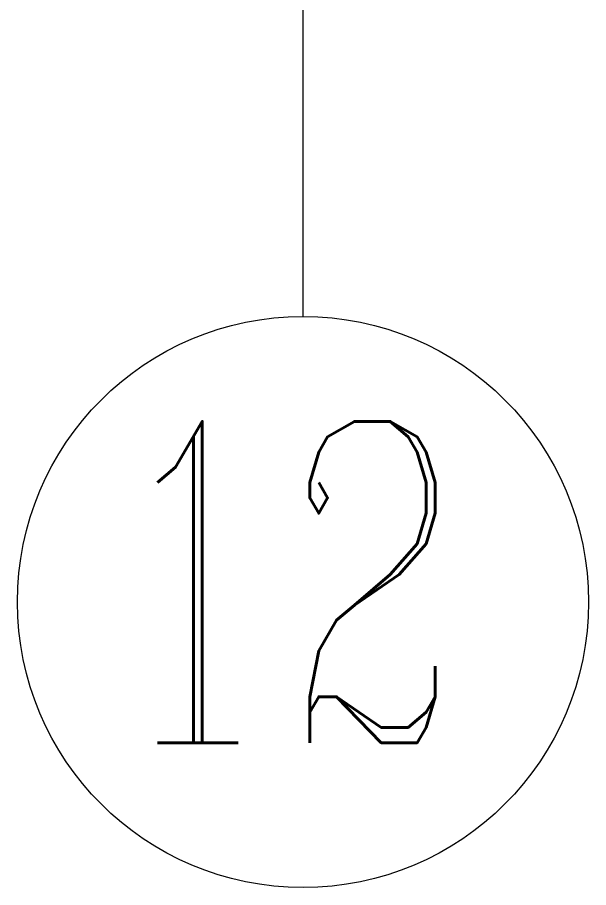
# Model space of a CAD drawing. Header units: millimetres. Extents: x -150677 to 326800, y -31706 to 192400.
# Drawn here: x 77200 to 81200, y -31706 to -25612 of the extents above; entities that cross this region are included whole.
import ezdxf

# ---------------------------------------------------------------- set-up
doc = ezdxf.new("R2010")
doc.units = ezdxf.units.MM
doc.layers.add('X-HLP3-AR-F3-LAY-03-001$0$S-GRID', color=8, linetype='Continuous', lineweight=9)
doc.layers.add('X-HLP3-AR-F3-LAY-03-001$0$S-GRID-IDEN', color=8, linetype='Continuous', lineweight=9)
doc.styles.add('X-HLP3-AR-F3-LAY-03-001$0$RomanC_1', font='romanc__.ttf', dxfattribs={"width": 0.65, "height": 2250})

# ---------------------------------------------------------------- blocks, each defined once
blk = doc.blocks.new('X-HLP3-AR-F3-LAY-03-001$0$轴网 - 宽度系数 0_65-670068-LAY-3F-1_500-A')
at = {"layer": 'X-HLP3-AR-F3-LAY-03-001$0$S-GRID-IDEN'}
blk.add_circle((0, 0), 4, dxfattribs=at)

msp = doc.modelspace()

# ---------------------------------------------------------------- linework, layer by layer
at = {"layer": 'X-HLP3-AR-F3-LAY-03-001$0$S-GRID'}
msp.add_line((79200, -27706.2), (79200, -17706.2), dxfattribs=at)

# ---------------------------------------------------------------- block references
at = {"layer": 'X-HLP3-AR-F3-LAY-03-001$0$S-GRID-IDEN', "xscale": 499.9999999999995, "yscale": 499.9999999999995, "zscale": 499.9999999999995}
msp.add_blockref('X-HLP3-AR-F3-LAY-03-001$0$轴网 - 宽度系数 0_65-670068-LAY-3F-1_500-A', (79200, -29706.2), dxfattribs=at)

# ---------------------------------------------------------------- texts
at = {"layer": 'X-HLP3-AR-F3-LAY-03-001$0$S-GRID-IDEN', "insert": (77805.5, -28441.6), "char_height": 2250, "width": 3335.02, "attachment_point": 1, "style": 'X-HLP3-AR-F3-LAY-03-001$0$RomanC_1'}
msp.add_mtext('12', dxfattribs=at)

doc.saveas('drawing.dxf')
